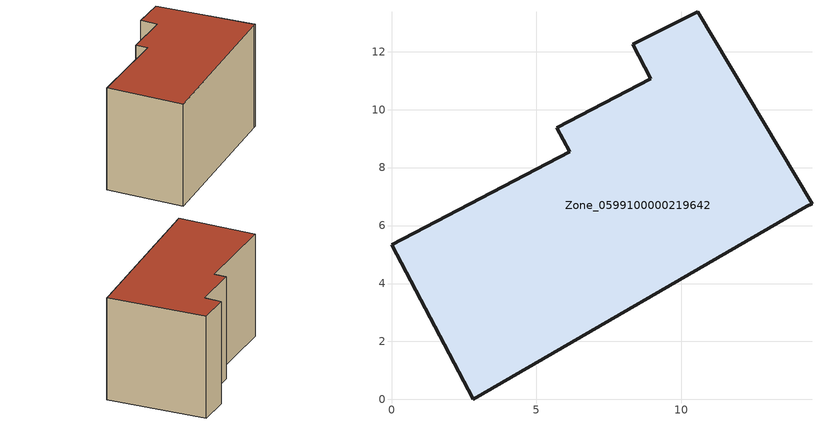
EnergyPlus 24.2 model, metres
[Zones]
Zone_0599100000219642
 floor ground (C_G): 8.94,11.07 8.32,12.25 10.57,13.38 14.51,6.75 14.32,6.66 2.83,0 0,5.34 6.15,8.55 5.71,9.38 z0
 wall outside (C_F): 8.32,12.25 8.94,11.07 5.71,9.38 6.15,8.55 0,5.34 2.83,0 14.32,6.66 14.51,6.75 10.57,13.38 8.32,12.25 z0:8.26
 roof outside (C_R): 14.32,6.66 14.51,6.75 10.57,13.38 8.32,12.25 8.94,11.07 5.71,9.38 6.15,8.55 0,5.34 2.83,0 z8.26
[BUILDING]
Pand.0599100000219642: North Axis=0; Terrain=City; Loads Convergence Tolerance Value=0.04; Temperature Convergence Tolerance Value=0.4; Solar Distribution=FullExterior; Maximum Number of Warmup Days=25; Minimum Number of Warmup Days=1
[Site:Location]
Rotterdam.The.Hague.AP_ZH_NLD Design_Conditions: Latitude=51.96; Longitude=4.45; Time Zone=1; Elevation=-4.5
[SITE:GROUNDTEMPERATURE:BUILDINGSURFACE]
18, 18, 18, 18, 18, 18, 18, 18, 18, 18, 18, 18
[MATERIAL] Thermal Absorptance=0.9; Solar Absorptance=0.7; Visible Absorptance=0.7
Name | Roughness | Thickness | Conductivity | Density | Specific Heat
G.TI.1946 | MediumSmooth | 0.15 | 1 | 540 | 1210
F.TI.1946 | Rough | 0.3 | 0.857143 | 1920 | 840
R.TI.1946 | MediumRough | 0.2 | 0.1 | 1500 | 1000
[CONSTRUCTION]
C_G: G.TI.1946
C_F: F.TI.1946
C_R: R.TI.1946
[ZONE]
Zone_0599100000219642: Type=1; Multiplier=1; Ceiling Height=Autocalculate; Volume=Autocalculate; Floor Area=autocalculate; Part of Total Floor Area=Yes
[ZONEINFILTRATION:DESIGNFLOWRATE]
Infil_Zone_0599100000219642: Zone or ZoneList or Space or SpaceList=Zone_0599100000219642; Schedule=AlwaysOn; Design Flow Rate Calculation Method=Flow/Area; Flow Rate per Floor Area=0.003; Constant Term Coefficient=1; Temperature Term Coefficient=0; Velocity Term Coefficient=0; Velocity Squared Term Coefficient=0
[HVACTEMPLATE:ZONE:IDEALLOADSAIRSYSTEM]
Zone_0599100000219642: Maximum Heating Supply Air Temperature=50; Minimum Cooling Supply Air Temperature=13; Maximum Heating Supply Air Humidity Ratio=0.0156; Minimum Cooling Supply Air Humidity Ratio=0.0077; Heating Limit=NoLimit; Cooling Limit=NoLimit; Dehumidification Control Type=ConstantSensibleHeatRatio; Cooling Sensible Heat Ratio=0.7; Dehumidification Setpoint=60; Humidification Control Type=None; Humidification Setpoint=30; Outdoor Air Method=None; Outdoor Air Flow Rate per Person=0.00944; Outdoor Air Flow Rate per Zone Floor Area=0; Outdoor Air Flow Rate per Zone=0; Demand Controlled Ventilation Type=None; Outdoor Air Economizer Type=NoEconomizer; Heat Recovery Type=None; Sensible Heat Recovery Effectiveness=0.7; Latent Heat Recovery Effectiveness=0.65
[ZONECONTROL:THERMOSTAT]
ThermostatControl_Zone_0599100000219642: Zone or ZoneList=Zone_0599100000219642; Control Type Schedule=DualSetpointControlType; Control 1=Thermostat_Zone_0599100000219642; Temperature Difference Between Cutout And Setpoint=0
[THERMOSTATSETPOINT:DUALSETPOINT]
Thermostat_Zone_0599100000219642: Heating Setpoint Temperature Schedule=HeatingSetpoint_Zone_0599100000219642; Cooling Setpoint Temperature Schedule=CoolingSetpoint_Zone_0599100000219642
[SCHEDULE:COMPACT]
HeatingSetpoint_Zone_0599100000219642: Through: 12/31, For: AllDays, Until: 24:00, 21
CoolingSetpoint_Zone_0599100000219642: Through: 12/31, For: AllDays, Until: 24:00, 24
DualSetpointControlType: Through: 12/31, For: AllDays, Until: 24:00, 4
AlwaysOn: Through: 12/31, For: AllDays, Until: 24:00, 1
